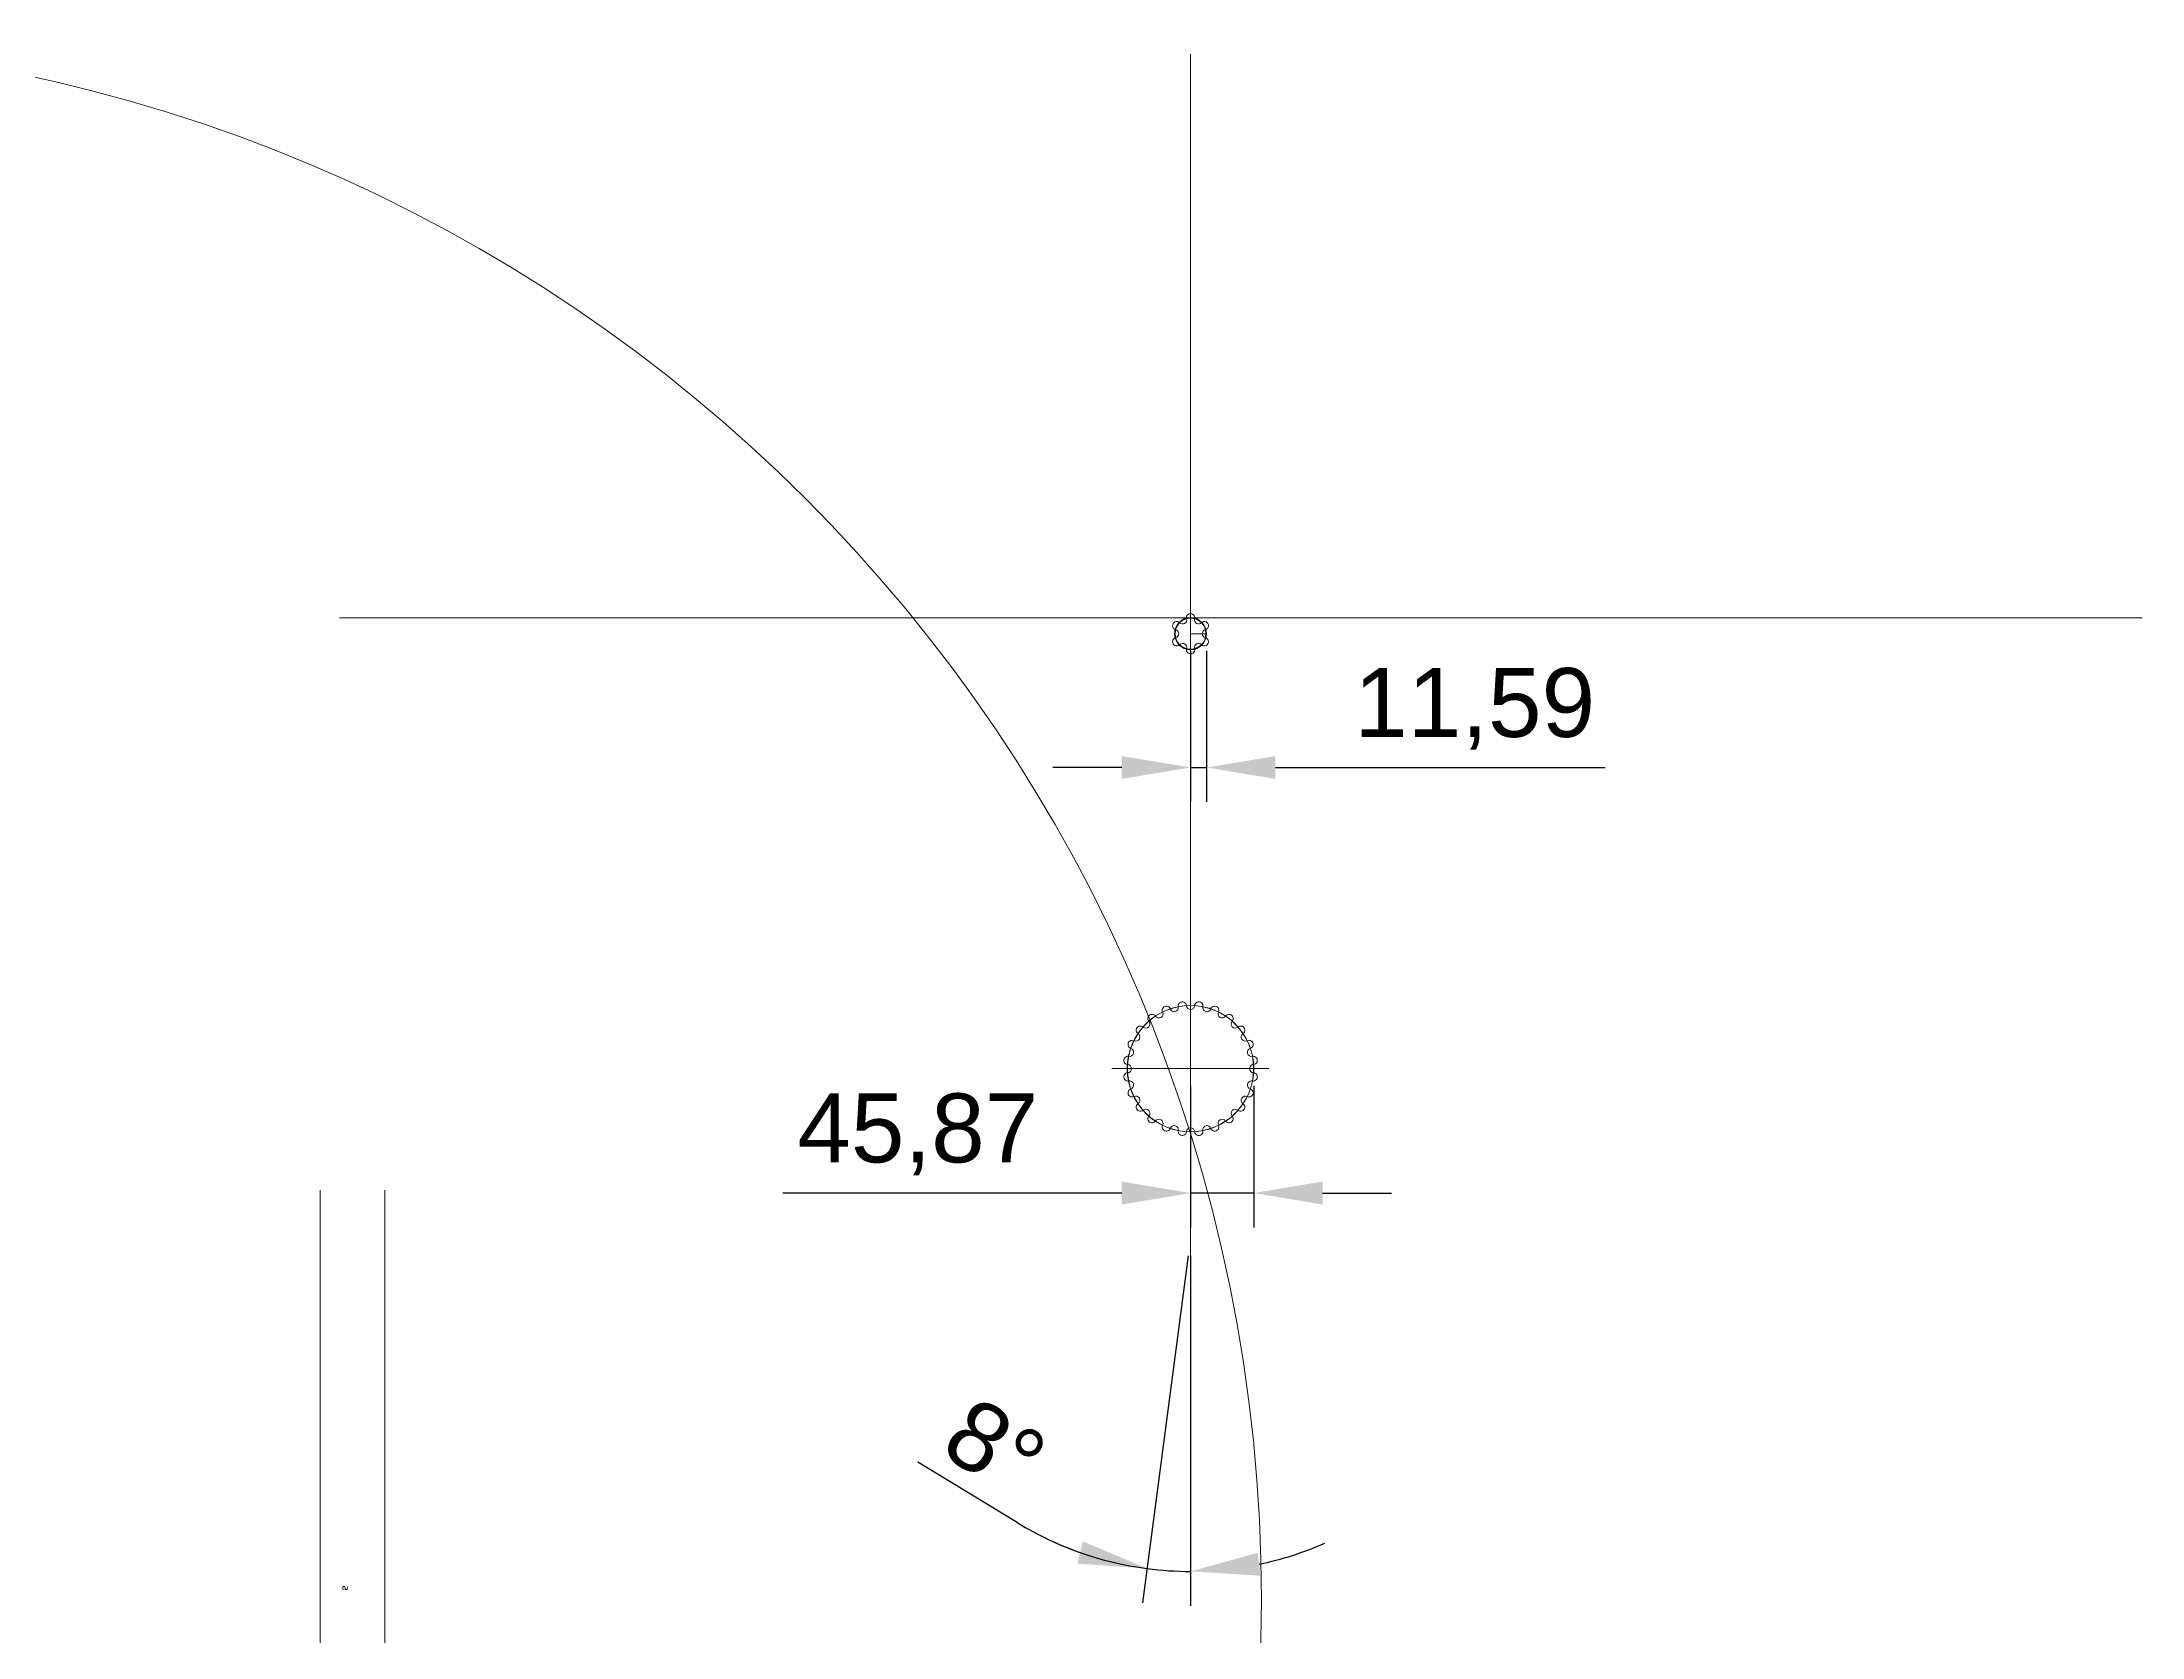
# Model space of a CAD drawing. Header units: millimetres. Extents: x 18768 to 1484868, y -11027 to 520152.
# Drawn here: x 130907 to 132430, y 506620 to 507777 of the extents above; entities that cross this region are included whole.
import ezdxf

# ---------------------------------------------------------------- set-up
doc = ezdxf.new("R2010")
doc.units = ezdxf.units.MM
doc.layers.add('A Construir', color=1, linetype='Continuous')
doc.styles.get("Standard").update_dxf_attribs({"font": 'arial.ttf'})
doc.dimstyles.new('Anotativo', dxfattribs={"dimscale": 0, "dimtxt": 2.5, "dimasz": 2.5, "dimexe": 1.25, "dimexo": 0.625, "dimtad": 1, "dimtxsty": 'Standard', "dimcen": 2.5, "dimadec": 0, "dimazin": 0, "dimtfac": 1, "dimtmove": 0, "dimatfit": 3, "dimfxl": 1, "dimarcsym": 0})

# ---------------------------------------------------------------- blocks, each defined once
blk = doc.blocks.new('*D737')
at = {"layer": 'A Construir', "color": 0, "linetype": 'ByBlock', "lineweight": -2, "transparency": 16777216}
for p, q in [((131738.4, 506896.7), (131705.3, 506645.1)), ((131740.1, 506896.6), (131740.1, 506642.8)), ((131614.3, 506703.2), (131542.3, 506747.1))]:
    blk.add_line(p, q, dxfattribs=at)
for start, end in [(238.5813, 262.5), (238.7119, 250.6059), (281.8941, 293.7881), (262.5, 270)]:
    blk.add_arc((131740.1, 506909.1), 241.3, start, end, dxfattribs=at)
at = {"layer": 'A Construir', "color": 0, "linetype": 'ByBlock', "lineweight": 15, "transparency": 16777216}
for points in [[(131661.9, 506689.6), (131658, 506673.4), (131708.6, 506669.9)], [(131790.7, 506664.7), (131788.9, 506681.3), (131740.1, 506667.8)]]:
    blk.add_solid(points, dxfattribs=at)
at = {"layer": 'DEFPOINTS', "color": 0, "linetype": 'ByBlock', "lineweight": 15, "transparency": 16777216}
for p in [(131767.2, 507114.9), (131761.4, 507071.4), (131740.1, 507053.8), (131740.1, 507000.5), (131729.5, 506668)]:
    blk.add_point(p, dxfattribs=at)
at = {"layer": 'A Construir', "color": 0, "linetype": 'ByBlock', "lineweight": 15, "transparency": 16777216, "insert": (131598.1, 506757.6), "char_height": 50, "attachment_point": 5, "rotation": 328.5813}
blk.add_mtext('8°', dxfattribs=at)
blk = doc.blocks.new('*D738')
at = {"layer": 'A Construir', "color": 0, "linetype": 'ByBlock', "lineweight": -2, "transparency": 16777216}
for p, q in [((131740.1, 507020), (131740.1, 506917.2)), ((131785.9, 507020), (131785.9, 506917.2)), ((131690.1, 506942.2), (131444.3, 506942.2)), ((131785.9, 506942.2), (131740.1, 506942.2)), ((131835.9, 506942.2), (131885.9, 506942.2))]:
    blk.add_line(p, q, dxfattribs=at)
at = {"layer": 'A Construir', "color": 0, "linetype": 'ByBlock', "lineweight": 15, "transparency": 16777216}
for points in [[(131690.1, 506950.6), (131690.1, 506933.9), (131740.1, 506942.2)], [(131835.9, 506950.6), (131835.9, 506933.9), (131785.9, 506942.2)]]:
    blk.add_solid(points, dxfattribs=at)
at = {"layer": 'DEFPOINTS', "color": 0, "linetype": 'ByBlock', "lineweight": 15, "transparency": 16777216}
for p in [(131740.1, 507032.5), (131785.9, 507032.5), (131740.1, 506942.2)]:
    blk.add_point(p, dxfattribs=at)
at = {"layer": 'A Construir', "color": 0, "linetype": 'ByBlock', "lineweight": 15, "transparency": 16777216, "insert": (131542.2, 506984.8), "char_height": 50, "attachment_point": 5}
blk.add_mtext('45,87', dxfattribs=at)
blk = doc.blocks.new('*D739')
at = {"layer": 'A Construir', "color": 0, "linetype": 'ByBlock', "lineweight": -2, "transparency": 16777216}
for p, q in [((131740.1, 507335.4), (131740.1, 507225.9)), ((131751.7, 507335.4), (131751.7, 507225.9)), ((131690.1, 507250.9), (131640.1, 507250.9)), ((131740.1, 507250.9), (131751.7, 507250.9)), ((131801.7, 507250.9), (132040.8, 507250.9))]:
    blk.add_line(p, q, dxfattribs=at)
at = {"layer": 'A Construir', "color": 0, "linetype": 'ByBlock', "lineweight": 15, "transparency": 16777216}
for points in [[(131690.1, 507259.2), (131690.1, 507242.6), (131740.1, 507250.9)], [(131801.7, 507259.2), (131801.7, 507242.6), (131751.7, 507250.9)]]:
    blk.add_solid(points, dxfattribs=at)
at = {"layer": 'DEFPOINTS', "color": 0, "linetype": 'ByBlock', "lineweight": 15, "transparency": 16777216}
for p in [(131740.1, 507347.9), (131751.7, 507347.9), (131751.7, 507250.9)]:
    blk.add_point(p, dxfattribs=at)
at = {"layer": 'A Construir', "color": 0, "linetype": 'ByBlock', "lineweight": 15, "transparency": 16777216, "insert": (131946.2, 507293.4), "char_height": 50, "attachment_point": 5}
blk.add_mtext('11,59', dxfattribs=at)

msp = doc.modelspace()

# ---------------------------------------------------------------- linework, layer by layer
at = {"layer": 'A Construir', "linetype": 'ByBlock', "lineweight": 15}
for p, q in [((131740.069, 507768.202), (131740.069, 506893.584)), ((132430.351, 507359.527), (131122.723, 507359.527)), ((131740.069, 507359.527), (131122.723, 507359.527)), ((131740.069, 507359.527), (131122.723, 507359.527)), ((131122.723, 507359.527), (131122.723, 507359.527)), ((131746.069, 507359.527), (131746.069, 507359.527)), ((131740.069, 507347.936), (131751.66, 507347.936)), ((131740.069, 507347.936), (131740.069, 507347.936)), ((131740.069, 507053.771), (131740.069, 507000.512)), ((131682.89, 507032.462), (131796.89, 507032.462)), ((131108.51, 506944.301), (131108.51, 506146.044)), ((131155.446, 506944.293), (131155.446, 506146.036))]:
    msp.add_line(p, q, dxfattribs=at)
at = {"layer": 'A Construir', "color": 4, "linetype": 'ByBlock', "lineweight": 15}
for p, q in [((131125.205, 506654.768), (131125.099, 506655.603)), ((131126.645, 506654.855), (131126.649, 506655.697)), ((131128.095, 506654.768), (131128.2, 506655.603))]:
    msp.add_line(p, q, dxfattribs=at)
at = {"layer": 'A Construir', "linetype": 'ByBlock', "lineweight": 15}
for centre, radius in [((130661.521, 506647.127), 1130), ((131740.069, 507347.936), 11.591), ((131740.069, 507347.936), 11.196), ((131740.069, 507032.462), 45.868), ((131740.069, 507032.462), 45.77)]:
    msp.add_circle(centre, radius, dxfattribs=at)
for centre, start, end in [((131734.273, 507357.974), 225, 15), ((131740.069, 507359.527), 345, 195), ((131745.864, 507357.974), 165, 315), ((131730.031, 507353.731), 45, 255), ((131730.031, 507342.14), 105, 315), ((131728.478, 507347.936), 285, 75), ((131750.107, 507353.731), 285, 135), ((131750.107, 507342.14), 225, 75), ((131751.66, 507347.936), 105, 255), ((131734.273, 507337.897), 345, 135), ((131740.069, 507336.344), 165, 15), ((131745.864, 507337.897), 45, 195), ((131712.146, 507068.851), 33.75, 221.25), ((131717.135, 507072.185), 213.75, 26.25), ((131722.516, 507074.838), 18.75, 206.25), ((131728.197, 507076.767), 198.75, 11.25), ((131734.082, 507077.937), 3.75, 191.25), ((131740.069, 507078.33), 183.75, 356.25), ((131746.056, 507077.937), 348.75, 176.25), ((131751.94, 507076.767), 168.75, 341.25), ((131757.622, 507074.838), 333.75, 161.25), ((131763.003, 507072.185), 153.75, 326.25), ((131767.991, 507068.851), 318.75, 146.25), ((131700.346, 507055.396), 243.75, 56.25), ((131703.679, 507060.385), 48.75, 236.25), ((131707.635, 507064.895), 228.75, 41.25), ((131772.502, 507064.895), 138.75, 311.25), ((131776.458, 507060.385), 303.75, 131.25), ((131779.792, 507055.396), 123.75, 296.25), ((131694.593, 507038.449), 78.75, 266.25), ((131697.692, 507050.015), 63.75, 251.25), ((131695.764, 507044.333), 258.75, 71.25), ((131782.445, 507050.015), 288.75, 116.25), ((131784.374, 507044.333), 108.75, 281.25), ((131785.544, 507038.449), 273.75, 101.25), ((131694.593, 507026.475), 93.75, 281.25), ((131694.201, 507032.462), 273.75, 86.25), ((131695.764, 507020.591), 288.75, 101.25), ((131784.374, 507020.591), 78.75, 251.25), ((131785.937, 507032.462), 93.75, 266.25), ((131785.544, 507026.475), 258.75, 86.25), ((131697.692, 507014.909), 108.75, 296.25), ((131700.346, 507009.528), 303.75, 116.25), ((131779.792, 507009.528), 63.75, 236.25), ((131782.445, 507014.909), 243.75, 71.25), ((131703.679, 507004.539), 123.75, 311.25), ((131707.635, 507000.028), 318.75, 131.25), ((131712.146, 506996.073), 138.75, 326.25), ((131717.135, 506992.739), 333.75, 146.25), ((131763.003, 506992.739), 33.75, 206.25), ((131767.991, 506996.073), 213.75, 41.25), ((131772.502, 507000.028), 48.75, 221.25), ((131776.458, 507004.539), 228.75, 56.25), ((131722.516, 506990.086), 153.75, 341.25), ((131728.197, 506988.157), 348.75, 161.25), ((131734.082, 506986.987), 168.75, 356.25), ((131740.069, 506986.594), 3.75, 176.25), ((131746.056, 506986.987), 183.75, 11.25), ((131751.94, 506988.157), 18.75, 191.25), ((131757.622, 506990.086), 198.75, 26.25)]:
    msp.add_arc(centre, 3, start, end, dxfattribs=at)
at = {"layer": 'A Construir', "color": 4, "linetype": 'ByBlock', "lineweight": 15}
for centre, radius, start, end in [((131125.033, 506654.733), 0.166, 277.462146, 7.031073), ((131128.716, 506655.504), 3.64, 161.499988, 176.428846), ((131122.87, 506655.387), 2.24, 5.551325, 8.848675), ((131127.313, 506655.948), 2.24, 185.551325, 188.848675), ((131125.422, 506656.607), 0.166, 95.2106, 161.499988), ((131126.587, 506643.826), 13, 91.6894, 95.2106), ((131126.209, 506656.654), 0.166, 25.400012, 91.6894), ((131123.071, 506655.164), 3.64, 10.471154, 25.400012), ((131123.071, 506655.164), 3.64, 10.471154, 25.400012), ((131126.811, 506654.855), 0.166, 179.268927, 268.837854), ((131128.889, 506655.749), 2.24, 178.051325, 181.348675), ((131128.889, 506655.749), 2.24, 178.051325, 181.348675), ((131128.889, 506655.749), 2.24, 178.051325, 181.348675), ((131128.889, 506655.749), 2.24, 178.051325, 181.348675), ((131126.587, 506643.826), 10.866, 83.062145, 88.837854), ((131127.92, 506654.777), 0.166, 263.062145, 352.631073), ((131125.987, 506655.948), 2.24, 351.151325, 354.448675), ((131130.43, 506655.387), 2.24, 171.151325, 174.448675), ((131131.679, 506654.608), 3.64, 147.099988, 162.028846), ((131128.762, 506656.495), 0.166, 80.8106, 147.099988)]:
    msp.add_arc(centre, radius, start, end, dxfattribs=at)

# ---------------------------------------------------------------- dimensions: what is measured, and where the dimension line sits
at = {"layer": 'A Construir', "linetype": 'ByBlock', "lineweight": 15}
for base, p1, p2, picture, middle in [((131751.66, 507250.899), (131740.069, 507347.936), (131751.66, 507347.936), '*D739', (131946.22, 507293.446)), ((131740.069, 506942.235), (131785.937, 507032.462), (131740.069, 507032.462), '*D738', (131542.2, 506984.783))]:
    dim = msp.add_linear_dim(base=base, p1=p1, p2=p2, dimstyle='Anotativo', dxfattribs=at)
    dim.commit()
    dim.dimension.update_dxf_attribs({"geometry": picture, "text_midpoint": middle})
dim = msp.add_angular_dim_2l(base=(131729.544, 506668.042), line1=((131740.069, 507053.771), (131740.069, 507000.512)), line2=((131767.167, 507114.935), (131761.435, 507071.399)), dimstyle='Anotativo', dxfattribs=at)
dim.commit()
dim.dimension.update_dxf_attribs({"geometry": '*D737', "text_midpoint": (131598.135, 506757.618)})

doc.saveas('drawing.dxf')
